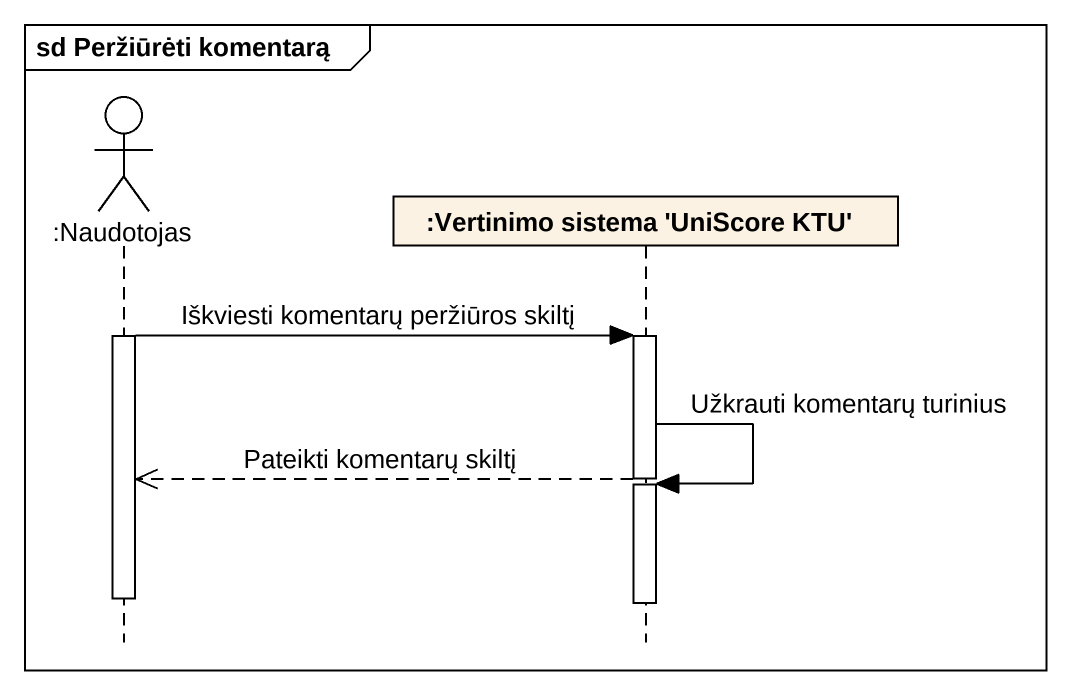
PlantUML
@startuml
mainframe sd Peržiūrėti komentarą
hide footbox
actor ":Naudotojas" as Naudotojas
participant ":Vertinimo sistema 'UniScore KTU'" as Vertinimo_sistema_UniScore

activate Naudotojas
Naudotojas -> Vertinimo_sistema_UniScore : Iškviesti komentarų peržiūros skiltį
activate Vertinimo_sistema_UniScore
Vertinimo_sistema_UniScore -->> Naudotojas : Pateikti komentarų skiltį
deactivate Vertinimo_sistema_UniScore
Vertinimo_sistema_UniScore -> Vertinimo_sistema_UniScore : Užkrauti komentarų turinius
activate Vertinimo_sistema_UniScore
deactivate Naudotojas
deactivate Vertinimo_sistema_UniScore
@enduml
